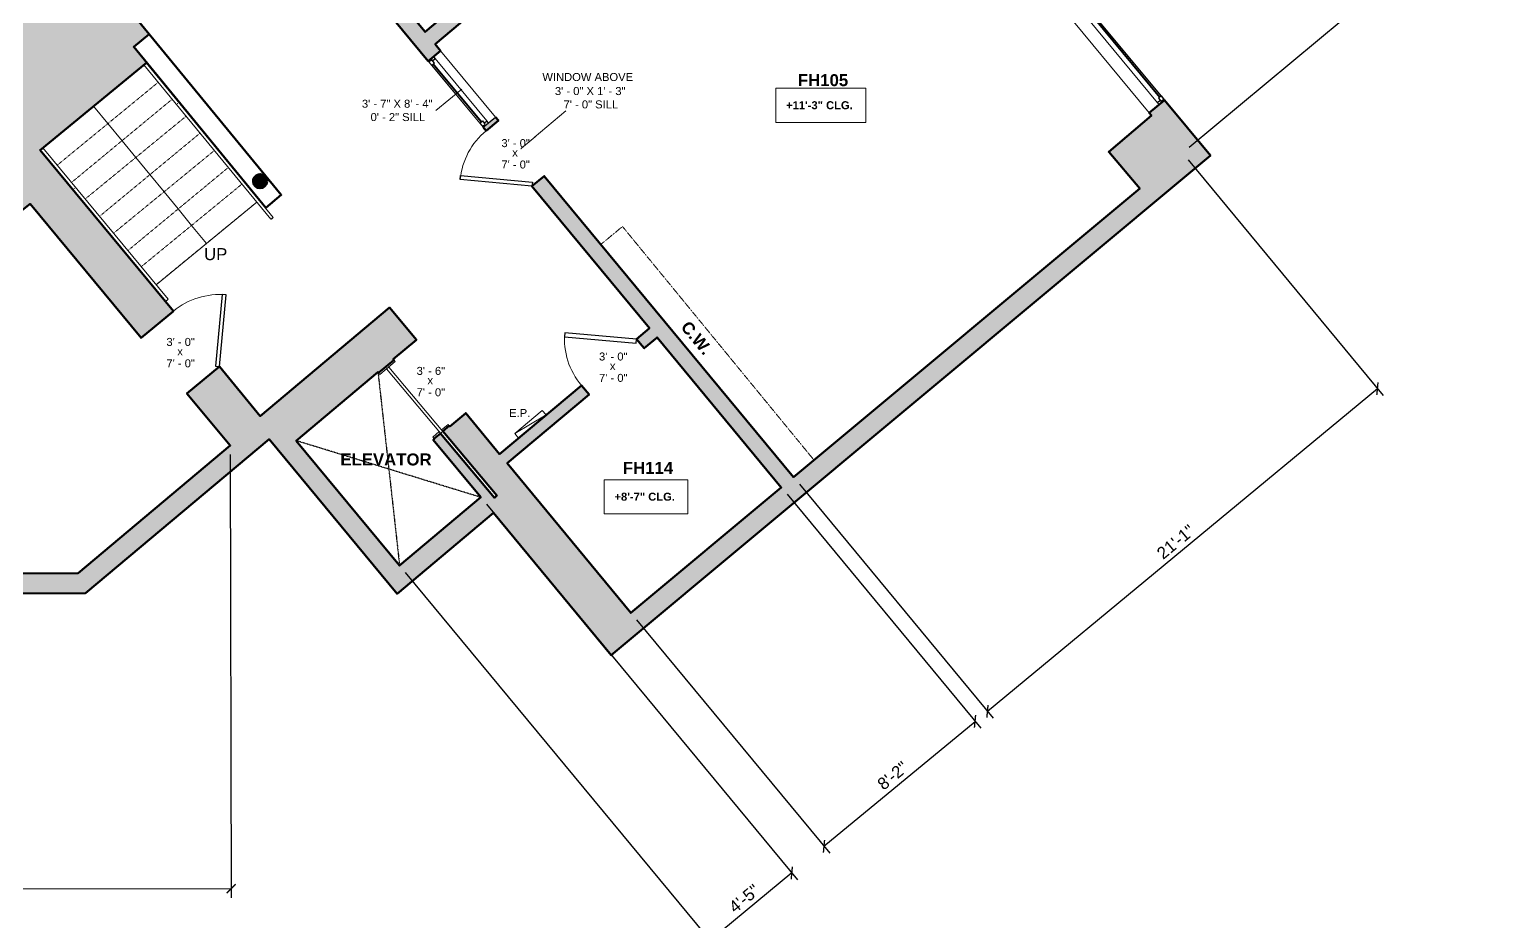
# Model space of a CAD drawing. Header units: inches. Extents: x -2078 to 106214, y -964 to 6385.
# Drawn here: x 80793 to 81523, y 3427 to 3873 of the extents above; entities that cross this region are included whole.
import ezdxf

# ---------------------------------------------------------------- set-up
doc = ezdxf.new("R2010")
doc.units = ezdxf.units.IN
doc.header["$MEASUREMENT"] = 0
doc.linetypes.add('HIDDEN2', pattern=[0.1875, 0.125, -0.0625])
doc.linetypes.add('Overhead 1_16_', pattern=[0.101562, 0.0625, -0.039062])
for name, color, linetype, lineweight in [('A-ANNO', 2, 'Continuous', 5), ('A-ANNO-DIMS', 1, 'Continuous', 9), ('A-COLS', 3, 'Continuous', 9), ('A-DETAIL-3', 40, 'Continuous', 15), ('A-DOOR', 1, 'Continuous', 18), ('A-EQPT', 150, 'Continuous', 9), ('A-GLAZ', 2, 'Continuous', 30), ('A-HIDDEN', 2, 'HIDDEN2', 18), ('A-RAILING', 4, 'Continuous', 9), ('A-STRS', 4, 'Continuous', 9), ('A-WALL', 3, 'Continuous', 40), ('A-WINDOWS', 2, 'Continuous', 18), ('S-STRS-ANNO', 31, 'Continuous', 9)]:
    doc.layers.add(name, color=color, linetype=linetype, lineweight=lineweight)
doc.layers.add('A-HATCH', color=9, linetype='Continuous')
doc.styles.add('Arial', font='arial.ttf')
doc.styles.add('Arial_1', font='arial.ttf', dxfattribs={"height": 0.0625})
doc.styles.add('Arial_2', font='arial.ttf', dxfattribs={"height": 3})
doc.styles.add('Arial_B', font='arialbd.ttf', dxfattribs={"height": 4.5})
doc.styles.add('Arial_B_1', font='arialbd.ttf', dxfattribs={"height": 3})
doc.styles.add('JC', font='arial.ttf', dxfattribs={"height": 0.125})
doc.dimstyles.new('JC-DIMS', dxfattribs={"dimtxt": 0.125, "dimasz": 0.09375, "dimexe": 0.09375, "dimexo": 0.09375, "dimgap": 0.046875, "dimtad": 1, "dimdec": 1, "dimzin": 0, "dimdsep": 46, "dimlunit": 4, "dimtxsty": 'JC', "dimblk": 'ARCHTICK', "dimcen": 0.09, "dimclrd": 1, "dimclre": 1, "dimclrt": 256, "dimadec": 0, "dimazin": 0, "dimtfac": 1, "dimtdec": 1, "dimtofl": 0, "dimtmove": 1, "dimatfit": 3, "dimfxl": 1, "dimtolj": 1, "dimtzin": 0, "dimarcsym": 0})

# ---------------------------------------------------------------- blocks, each defined once
blk = doc.blocks.new('JC_FIXED WINDOW - MUNTIN - FIXED WINDOW-1511560-1ST FLOOR EXISTING MAIN FLOOR PLAN _FELDMAN HALL_')
at = {"layer": 'A-GLAZ'}
for p, q in [((-128, 5), (-128, -5)), ((-125.25, 5), (-128, 5)), ((-128, 1.5), (-126.75, 1.5)), ((-127.5, 5), (-127.5, 3.25)), ((-127.5, 3.25), (-126.75, 3.25)), ((-125.25, 3.25), (-126.75, 3.25)), ((-126.75, 3.25), (-126.75, 1.5)), ((-125.25, 5), (-125.25, 3.25)), ((125.25, 5), (128, 5)), ((125.25, 5), (125.25, 3.25)), ((125.25, 3.25), (127.5, 3.25)), ((126.75, 3.25), (126.75, 1.5)), ((126.75, 1.5), (128, 1.5)), ((127.5, 5), (127.5, 3.25)), ((128, 5), (128, -5))]:
    blk.add_line(p, q, dxfattribs=at)
at = {"layer": 'A-GLAZ', "lineweight": 9}
for p, q in [((126.75, 1.5), (-126.75, 1.5)), ((125.25, 5), (-125.25, 5))]:
    blk.add_line(p, q, dxfattribs=at)
at = {"layer": 'A-GLAZ', "lineweight": 40}
blk.add_line((-125.25, 4.125), (125.25, 4.125), dxfattribs=at)
at = {"layer": 'A-WINDOWS'}
for p, q in [((128, 5), (-128, 5)), ((-128, -5), (128, -5))]:
    blk.add_line(p, q, dxfattribs=at)
blk = doc.blocks.new('JC_SINGLE DOOR-NO TRIM - SINGLE DOOR-1508627-1ST FLOOR EXISTING MAIN FLOOR PLAN _FELDMAN HALL_')
at = {"layer": 'A-DOOR', "lineweight": 30}
for p, q in [((-8.87, -28.04), (16.59, -2.59)), ((18, -4), (-7.46, -29.46)), ((16.59, -2.59), (18, -4)), ((-7.46, -29.46), (-8.87, -28.04))]:
    blk.add_line(p, q, dxfattribs=at)
at = {"layer": 'A-DOOR', "lineweight": 9}
blk.add_arc((18, -4), 36, 180, 225, dxfattribs=at)
blk = doc.blocks.new('JC_FIXED WINDOW - MUNTIN - FIXED WINDOW-1511990-1ST FLOOR EXISTING MAIN FLOOR PLAN _FELDMAN HALL_')
at = {"layer": 'A-GLAZ'}
for p, q in [((-21.5, 4), (-21.5, -4)), ((-18.75, 4), (-21.5, 4)), ((-21.5, 0.5), (-20.25, 0.5)), ((-21, 4), (-21, 2.25)), ((-21, 2.25), (-20.25, 2.25)), ((-18.75, 2.25), (-20.25, 2.25)), ((-20.25, 2.25), (-20.25, 0.5)), ((-18.75, 4), (-18.75, 2.25)), ((18.75, 4), (21.5, 4)), ((18.75, 4), (18.75, 2.25)), ((18.75, 2.25), (21, 2.25)), ((20.25, 2.25), (20.25, 0.5)), ((20.25, 0.5), (21.5, 0.5)), ((21, 4), (21, 2.25)), ((21.5, 4), (21.5, -4))]:
    blk.add_line(p, q, dxfattribs=at)
at = {"layer": 'A-GLAZ', "lineweight": 9}
for p, q in [((20.25, 0.5), (-20.25, 0.5)), ((18.75, 4), (-18.75, 4))]:
    blk.add_line(p, q, dxfattribs=at)
at = {"layer": 'A-GLAZ', "lineweight": 40}
blk.add_line((-18.75, 3.125), (18.75, 3.125), dxfattribs=at)
at = {"layer": 'A-WINDOWS'}
for p, q in [((21.5, 4), (-21.5, 4)), ((-21.5, -4), (21.5, -4))]:
    blk.add_line(p, q, dxfattribs=at)
blk = doc.blocks.new('JC_SINGLE DOOR-NO TRIM - SINGLE DOOR-1512364-1ST FLOOR EXISTING MAIN FLOOR PLAN _FELDMAN HALL_')
at = {"layer": 'A-DOOR', "lineweight": 30}
for p, q in [((-7.46, 28.46), (-8.87, 27.04)), ((-8.87, 27.04), (16.59, 1.59)), ((18, 3), (-7.46, 28.46)), ((16.59, 1.59), (18, 3))]:
    blk.add_line(p, q, dxfattribs=at)
at = {"layer": 'A-DOOR', "lineweight": 9}
blk.add_arc((18, 3), 36, 135, 180, dxfattribs=at)
blk = doc.blocks.new('JC_SINGLE DOOR-NO TRIM - SINGLE DOOR-1512515-1ST FLOOR EXISTING MAIN FLOOR PLAN _FELDMAN HALL_')
at = {"layer": 'A-DOOR', "lineweight": 30}
for p, q in [((-7.46, 35.96), (-8.87, 34.54)), ((-8.87, 34.54), (16.59, 9.09)), ((18, 10.5), (-7.46, 35.96)), ((16.59, 9.09), (18, 10.5))]:
    blk.add_line(p, q, dxfattribs=at)
at = {"layer": 'A-DOOR', "lineweight": 9}
blk.add_arc((18, 10.5), 36, 135, 180, dxfattribs=at)
blk = doc.blocks.new('Railing - Railing-1528270-1ST FLOOR EXISTING MAIN FLOOR PLAN _FELDMAN HALL_')
at = {"layer": 'A-RAILING'}
for p, q in [((375.41, -495.82), (375.3, -495.69)), ((376.19, -495.19), (375.41, -495.82)), ((376.19, -495.19), (376.08, -495.05))]:
    blk.add_line(p, q, dxfattribs=at)
blk = doc.blocks.new('Top Rail Type - Top Rail_Internal_-1528280-1ST FLOOR EXISTING MAIN FLOOR PLAN _FELDMAN HALL_')
at = {"layer": 'A-RAILING', "flags": 128}
for points in [[(328.52, -438.07), (328.54, -438.06), (328.66, -437.96)], [(375.75, -495.32), (375.69, -495.37), (375.63, -495.42)]]:
    blk.add_lwpolyline(points, dxfattribs=at)
blk = doc.blocks.new('Top Rail Type - Top Rail_Internal_-V3-1ST FLOOR EXISTING MAIN FLOOR PLAN _FELDMAN HALL_')
at = {"layer": 'A-RAILING'}
for p, q in [((375.11, -495.85), (311.74, -418.65)), ((376.27, -494.9), (312.9, -417.7)), ((375.11, -495.85), (376.27, -494.9))]:
    blk.add_line(p, q, dxfattribs=at)
blk = doc.blocks.new('Top Rail Type - Top Rail_Internal_-1528291-1ST FLOOR EXISTING MAIN FLOOR PLAN _FELDMAN HALL_')
at = {"layer": 'A-RAILING', "flags": 128}
for points in [[(276.88, -480.45), (276.9, -480.44), (277.03, -480.34)], [(323.34, -536.29), (323.28, -536.34), (323.22, -536.4)]]:
    blk.add_lwpolyline(points, dxfattribs=at)
blk = doc.blocks.new('Top Rail Type - Top Rail_Internal_-V4-1ST FLOOR EXISTING MAIN FLOOR PLAN _FELDMAN HALL_')
at = {"layer": 'A-RAILING'}
for p, q in [((322.7, -536.82), (260.03, -461.1)), ((323.86, -535.87), (261.19, -460.15)), ((322.7, -536.82), (323.86, -535.87))]:
    blk.add_line(p, q, dxfattribs=at)
blk = doc.blocks.new('JC_POCKET DOOR - POCKET DOOR-1576979-1ST FLOOR EXISTING MAIN FLOOR PLAN _FELDMAN HALL_')
at = {"layer": 'A-DOOR'}
for p, q in [((-22, 5), (-21, 5)), ((-22, -5), (-22, 5)), ((-21, 5), (-21, -5)), ((-21, 0.69), (21, 0.69)), ((-21, -0.69), (-21, 0.69)), ((20, 5), (21, 5)), ((20, 0.69), (20, 5)), ((21, 0.69), (20, 0.69)), ((21, 5), (21, 0.69)), ((21, 0.69), (21, -0.69)), ((-21, -5), (-22, -5)), ((21, -0.69), (-21, -0.69)), ((20, -0.69), (21, -0.69)), ((20, -5), (20, -0.69)), ((21, -5), (20, -5)), ((21, -0.69), (21, -5))]:
    blk.add_line(p, q, dxfattribs=at)
blk = doc.blocks.new('Electrical Panel - Power Panel-1268871-1ST FLOOR EXISTING MAIN FLOOR PLAN _FELDMAN HALL_')
at = {"layer": 'A-EQPT'}
for p, q in [((-15.96, 6), (2.04, 3)), ((-15.96, 6), (2.04, 6)), ((-15.96, 3), (-15.96, 6)), ((2.04, 3), (2.04, 6))]:
    blk.add_line(p, q, dxfattribs=at)
blk = doc.blocks.new('_ArchTick')
at = {"color": 0, "linetype": 'ByBlock', "const_width": 0.15}
blk.add_lwpolyline([(-0.5, -0.5), (0.5, 0.5)], dxfattribs=at)
blk = doc.blocks.new('*D2954')
at = {"layer": 'A-ANNO-DIMS', "color": 1, "lineweight": -2, "transparency": 16777216}
for p, q in [((81372.55, 3807.89), (81470.05, 3690.09)), ((81272.28, 3532.24), (81467.18, 3693.56)), ((81178.27, 3645.82), (81275.15, 3528.77))]:
    blk.add_line(p, q, dxfattribs=at)
at = {"layer": 'Defpoints', "color": 0, "transparency": 16777216}
for p in [(81369.68, 3811.35), (81467.18, 3693.56), (81175.4, 3649.28)]:
    blk.add_point(p, dxfattribs=at)
at = {"layer": 'A-ANNO-DIMS', "color": 1, "lineweight": -2, "transparency": 16777216, "xscale": 4.5, "yscale": 4.5, "zscale": 4.5}
for p, rotation in [((81467.18, 3693.56), 39.61532061306944), ((81272.28, 3532.24), 219.6153206130694)]:
    blk.add_blockref('_ArchTick', p, dxfattribs=dict(at, rotation=rotation))
at = {"layer": 'A-ANNO-DIMS', "color": 2, "transparency": 16777216, "insert": (81366.38, 3616.95), "char_height": 6, "width": 0.4874, "attachment_point": 5, "rotation": 39.61532, "style": 'JC'}
blk.add_mtext('\\A1;21\'-1"', dxfattribs=at)
blk = doc.blocks.new('*D2956')
at = {"layer": 'A-ANNO-DIMS', "color": 1, "lineweight": -2, "transparency": 16777216}
for p, q in [((81172.13, 3640.69), (81268.94, 3523.73)), ((81096.87, 3577.92), (81193.45, 3461.24)), ((81190.58, 3464.71), (81266.07, 3527.2))]:
    blk.add_line(p, q, dxfattribs=at)
at = {"layer": 'Defpoints', "color": 0, "transparency": 16777216}
for p in [(81169.26, 3644.16), (81094, 3581.38), (81266.07, 3527.2)]:
    blk.add_point(p, dxfattribs=at)
at = {"layer": 'A-ANNO-DIMS', "color": 1, "lineweight": -2, "transparency": 16777216, "xscale": 4.5, "yscale": 4.5, "zscale": 4.5}
for p, rotation in [((81266.07, 3527.2), 39.61532061306944), ((81190.58, 3464.71), 219.6153206130694)]:
    blk.add_blockref('_ArchTick', p, dxfattribs=dict(at, rotation=rotation))
at = {"layer": 'A-ANNO-DIMS', "color": 2, "transparency": 16777216, "insert": (81224.94, 3500.05), "char_height": 6, "width": 0.4008, "attachment_point": 5, "rotation": 39.61532, "style": 'JC'}
blk.add_mtext('\\A1;8\'-2"', dxfattribs=at)
blk = doc.blocks.new('*D2958')
at = {"layer": 'A-ANNO-DIMS', "color": 1, "lineweight": -2, "transparency": 16777216}
for p, q in [((81021.92, 3635.73), (81177.36, 3447.93)), ((80981.33, 3601.64), (81136.53, 3414.13)), ((81174.49, 3451.4), (81133.66, 3417.6))]:
    blk.add_line(p, q, dxfattribs=at)
at = {"layer": 'Defpoints', "color": 0, "transparency": 16777216}
for p in [(81019.05, 3639.19), (80978.47, 3605.1), (81133.66, 3417.6)]:
    blk.add_point(p, dxfattribs=at)
at = {"layer": 'A-ANNO-DIMS', "color": 1, "lineweight": -2, "transparency": 16777216, "xscale": 4.5, "yscale": 4.5, "zscale": 4.5}
for p, rotation in [((81174.49, 3451.4), 39.61532061306951), ((81133.66, 3417.6), 219.6153206130694)]:
    blk.add_blockref('_ArchTick', p, dxfattribs=dict(at, rotation=rotation))
at = {"layer": 'A-ANNO-DIMS', "color": 2, "transparency": 16777216, "insert": (81150.7, 3438.58), "char_height": 6, "width": 0.4008, "attachment_point": 5, "rotation": 39.61532, "style": 'JC'}
blk.add_mtext('\\A1;4\'-5"', dxfattribs=at)
blk = doc.blocks.new('*D2982')
at = {"layer": 'A-ANNO-DIMS', "color": 1, "lineweight": -2, "transparency": 16777216}
for p, q in [((80893.86, 3660.52), (80894.33, 3439.02)), ((80424.01, 3585.59), (80424.32, 3438.03)), ((80894.32, 3443.52), (80424.31, 3442.53))]:
    blk.add_line(p, q, dxfattribs=at)
at = {"layer": 'Defpoints', "color": 0, "transparency": 16777216}
for p in [(80893.86, 3665.02), (80424, 3590.09), (80424.31, 3442.53)]:
    blk.add_point(p, dxfattribs=at)
at = {"layer": 'A-ANNO-DIMS', "color": 1, "lineweight": -2, "transparency": 16777216, "xscale": 4.5, "yscale": 4.5, "zscale": 4.5}
for p, rotation in [((80424.31, 3442.53), 180.1213242115577), ((80894.32, 3443.52), 0.121324211557674)]:
    blk.add_blockref('_ArchTick', p, dxfattribs=dict(at, rotation=rotation))
at = {"layer": 'A-ANNO-DIMS', "color": 2, "transparency": 16777216, "insert": (80659.31, 3448.34), "char_height": 6, "width": 0.4874, "attachment_point": 5, "rotation": 0.12132, "style": 'JC'}
blk.add_mtext('\\A1;39\'-2"', dxfattribs=at)
blk = doc.blocks.new('*D2988')
at = {"layer": 'A-ANNO-DIMS', "color": 1, "lineweight": -2, "transparency": 16777216}
for p, q in [((81197.18, 4034.7), (81342.21, 4155.68)), ((81338.76, 4152.8), (81519.4, 3936.26)), ((81373.13, 3814.24), (81522.86, 3939.14))]:
    blk.add_line(p, q, dxfattribs=at)
at = {"layer": 'Defpoints', "color": 0, "transparency": 16777216}
for p in [(81193.73, 4031.82), (81519.4, 3936.26), (81369.68, 3811.35)]:
    blk.add_point(p, dxfattribs=at)
at = {"layer": 'A-ANNO-DIMS', "color": 1, "lineweight": -2, "transparency": 16777216, "xscale": 4.5, "yscale": 4.5, "zscale": 4.5}
for p, rotation in [((81338.76, 4152.8), 129.8353545948132), ((81519.4, 3936.26), 309.8353545948132)]:
    blk.add_blockref('_ArchTick', p, dxfattribs=dict(at, rotation=rotation))
at = {"layer": 'A-ANNO-DIMS', "color": 2, "transparency": 16777216, "insert": (81433.16, 4047.93), "char_height": 6, "width": 0.4874, "attachment_point": 5, "rotation": 309.83535, "style": 'JC'}
blk.add_mtext('\\A1;23\'-6"', dxfattribs=at)
blk = doc.blocks.new('JC- existing door Tag_quad - JC- existing door Tag_quad-839775-1ST FLOOR EXISTING MAIN FLOOR PLAN _FELDMAN HALL_')
at = {"layer": 'A-ANNO', "insert": (-0.023, 0.038), "char_height": 0.0625, "width": 0.0505, "attachment_point": 1, "style": 'Arial_1', "bg_fill": 3, "box_fill_scale": 1.25, "bg_fill_color": 256, "bg_fill_true_color": 13158600, "bg_fill_transparency": 0}
blk.add_mtext('x', dxfattribs=at)
blk = doc.blocks.new('JC_COLUMN ROUND - COLUMN - ROUND-1489767-1ST FLOOR EXISTING MAIN FLOOR PLAN _FELDMAN HALL_')
at = {"layer": 'A-HATCH'}
blk.add_hatch(color=256, dxfattribs=at).paths.add_polyline_path([(-0.61, -3.45), (0.61, -3.45), (1.75, -3.03), (2.68, -2.25), (3.29, -1.2), (3.5, 0), (3.33, 1.08), (2.83, 2.06), (2.06, 2.83), (1.08, 3.33), (0, 3.5), (-1.08, 3.33), (-2.06, 2.83), (-2.83, 2.06), (-3.33, 1.08), (-3.5, 0), (-3.29, -1.2), (-2.68, -2.25), (-1.75, -3.03)])
at = {"layer": 'A-COLS', "lineweight": 40}
for start, end in [(90, 180), (180, 360), (360, 90)]:
    blk.add_arc((0, 0), 3.5, start, end, dxfattribs=at)

msp = doc.modelspace()

# ---------------------------------------------------------------- linework, layer by layer
at = {"layer": 'A-ANNO'}
msp.add_line((81009.621, 3843.296), (80996.652, 3832.632), dxfattribs=at)
at = {"layer": 'A-ANNO', "flags": 128}
for points in [[(81166.524, 3843.671), (81211.435, 3843.671), (81211.435, 3826.603), (81166.524, 3826.603)], [(81080.751, 3647.957), (81122.487, 3647.957), (81122.487, 3630.889), (81080.751, 3630.889)]]:
    msp.add_lwpolyline(points, close=True, dxfattribs=at)
at = {"layer": 'A-HIDDEN'}
msp.add_line((81079.088, 3765.644), (81089.872, 3774.571), dxfattribs=at)
at = {"layer": 'A-HIDDEN', "lineweight": 30}
for p, q in [((80967.662, 3701.821), (80978.465, 3605.102)), ((81019.049, 3639.192), (80926.812, 3667.507))]:
    msp.add_line(p, q, dxfattribs=at)
at = {"layer": 'A-STRS', "linetype": 'Overhead 1_16_'}
for p, q in [((80807.335, 3805.23), (80857.857, 3846.702)), ((80859.017, 3847.653), (80859.21, 3847.812)), ((80814.489, 3796.587), (80864.807, 3838.236)), ((80865.962, 3839.192), (80866.155, 3839.352)), ((80872.941, 3830.691), (80873.134, 3830.849)), ((80821.328, 3788.324), (80871.781, 3829.739)), ((80828.497, 3779.663), (80878.745, 3821.255)), ((80879.901, 3822.211), (80880.094, 3822.371)), ((80835.496, 3771.208), (80885.879, 3812.565)), ((80887.038, 3813.517), (80887.231, 3813.675)), ((80805.982, 3804.119), (80806.175, 3804.278)), ((80842.664, 3762.547), (80892.843, 3804.081)), ((80893.999, 3805.037), (80894.191, 3805.197)), ((80813.141, 3795.471), (80813.333, 3795.63)), ((80849.345, 3754.476), (80899.659, 3795.777)), ((80900.819, 3796.729), (80901.012, 3796.887)), ((80819.975, 3787.214), (80820.169, 3787.372)), ((80856.781, 3745.492), (80907.058, 3786.763)), ((80908.218, 3787.715), (80908.411, 3787.873)), ((80827.149, 3778.547), (80827.341, 3778.707)), ((80834.143, 3770.097), (80834.336, 3770.256)), ((80841.316, 3761.431), (80841.509, 3761.59)), ((80847.992, 3753.366), (80848.185, 3753.524)), ((80855.428, 3744.382), (80855.621, 3744.541))]:
    msp.add_line(p, q, dxfattribs=at)
at = {"layer": 'A-STRS'}
for p, q in [((80856.781, 3745.492), (80907.058, 3786.763)), ((80908.218, 3787.715), (80908.411, 3787.873)), ((80855.428, 3744.382), (80855.621, 3744.541))]:
    msp.add_line(p, q, dxfattribs=at)
at = {"layer": 'A-WALL', "lineweight": 60}
msp.add_lwpolyline([(81197.582, 4034.952), (81192.48, 4041.115), (81184.777, 4034.739), (80991.171, 3871.86), (80964.402, 3904.2), (80958.239, 3899.099), (80992.831, 3857.308), (80998.994, 3862.409), (80996.272, 3865.697), (81189.878, 4028.576)], close=True, dxfattribs=at)
msp.add_lwpolyline([(80853.372, 3870.685), (80919.319, 3790.346), (80911.59, 3784.001), (80845.642, 3864.341), (80853.372, 3870.685), (80787.013, 3951.526)], dxfattribs=at)
msp.add_lwpolyline([(80905.215, 3797.183, 1), (80912.215, 3797.183, 0.4142136), (80908.715, 3800.683, 0.4142136)], format="xyb", close=True, dxfattribs=at)
at = {"layer": 'S-STRS-ANNO'}
for p, q in [((80832.719, 3826.066), (80825.57, 3834.775)), ((80839.752, 3817.498), (80832.719, 3826.066)), ((80846.643, 3809.103), (80839.752, 3817.498)), ((80853.691, 3800.517), (80846.643, 3809.103)), ((80860.74, 3791.929), (80853.691, 3800.517)), ((80867.789, 3783.343), (80860.74, 3791.929)), ((80874.52, 3775.142), (80867.789, 3783.343)), ((80881.919, 3766.128), (80874.52, 3775.142))]:
    msp.add_line(p, q, dxfattribs=at)

# ---------------------------------------------------------------- block references
at = {"layer": 'A-EQPT', "rotation": 40.03056200751091}
msp.add_blockref('Electrical Panel - Power Panel-1268871-1ST FLOOR EXISTING MAIN FLOOR PLAN _FELDMAN HALL_', (81052.084, 3676.768), dxfattribs=at)
at = {"layer": 'A-HATCH'}
msp.add_blockref('JC_COLUMN ROUND - COLUMN - ROUND-1489767-1ST FLOOR EXISTING MAIN FLOOR PLAN _FELDMAN HALL_', (80908.715, 3797.183), dxfattribs=at)
at = {"layer": 'A-RAILING'}
for name in ['Top Rail Type - Top Rail_Internal_-V3-1ST FLOOR EXISTING MAIN FLOOR PLAN _FELDMAN HALL_', 'Top Rail Type - Top Rail_Internal_-1528280-1ST FLOOR EXISTING MAIN FLOOR PLAN _FELDMAN HALL_', 'Top Rail Type - Top Rail_Internal_-V4-1ST FLOOR EXISTING MAIN FLOOR PLAN _FELDMAN HALL_', 'Top Rail Type - Top Rail_Internal_-1528291-1ST FLOOR EXISTING MAIN FLOOR PLAN _FELDMAN HALL_', 'Railing - Railing-1528270-1ST FLOOR EXISTING MAIN FLOOR PLAN _FELDMAN HALL_']:
    msp.add_blockref(name, (80538.964, 4274.061), dxfattribs=at)
at = {"layer": 'A-WINDOWS'}
for name, p, rotation in [('JC_FIXED WINDOW - MUNTIN - FIXED WINDOW-1511560-1ST FLOOR EXISTING MAIN FLOOR PLAN _FELDMAN HALL_', (81275.347, 3933.16), 309.6154151447184), ('JC_FIXED WINDOW - MUNTIN - FIXED WINDOW-1511990-1ST FLOOR EXISTING MAIN FLOOR PLAN _FELDMAN HALL_', (81009.621, 3843.296), 129.6153206130121)]:
    msp.add_blockref(name, p, dxfattribs=dict(at, rotation=rotation))

# ---------------------------------------------------------------- texts
at = {"layer": 'A-ANNO', "attachment_point": 1}
for s, insert, char_height, width, style in [('WINDOW ABOVE', (81049.831, 3851.321), 4, 52.318, 'Arial_2'), ('FH105', (81177.529, 3850.746), 6, 75.346, 'Arial_B'), ('3\' - 7" X 8\' - 4"', (80959.638, 3837.964), 4, 44.642, 'Arial_2'), ('3\' - 0" X 1\' - 3"', (81056.102, 3844.298), 4, 52.318, 'Arial_2'), ('7\' - 0" SILL', (81060.435, 3837.631), 4, 52.318, 'Arial_2'), ('+11\'-3" CLG.', (81171.644, 3837.218), 4, 41.814, 'Arial_B_1'), ('0\' - 2" SILL', (80963.971, 3831.297), 4, 34.138, 'Arial_2'), ('E.P.', (81033.242, 3683.354), 4, 13.332, 'Arial_2'), ('ELEVATOR', (80948.846, 3661.118), 6, 55.954, 'Arial_B'), ('FH114', (81090.049, 3656.921), 6, 59.388, 'Arial_B'), ('+8\'-7" CLG.', (81085.871, 3641.504), 4, 37.976, 'Arial_B_1')]:
    msp.add_mtext(s, dxfattribs=dict(at, insert=insert, char_height=char_height, width=width, style=style))
at = {"layer": 'A-ANNO', "char_height": 4, "width": 17.978, "attachment_point": 1, "style": 'Arial_2', "bg_fill": 3, "box_fill_scale": 1.25, "bg_fill_color": 256, "bg_fill_true_color": 13158600, "bg_fill_transparency": 0}
for s, insert in [('3\' - 0"', (81029.357, 3818.271)), ('7\' - 0"', (81029.357, 3807.59)), ('3\' - 0"', (80861.933, 3718.874)), ('7\' - 0"', (80861.933, 3708.193)), ('3\' - 0"', (81078.153, 3711.588)), ('3\' - 6"', (80986.986, 3704.397)), ('7\' - 0"', (81078.153, 3700.906)), ('7\' - 0"', (80986.986, 3693.716))]:
    msp.add_mtext(s, dxfattribs=dict(at, insert=insert))
at = {"layer": 'A-ANNO', "insert": (80880.733, 3763.765), "char_height": 6, "width": 13.90064, "attachment_point": 1, "line_spacing_factor": 0.941778, "style": 'Arial'}
msp.add_mtext('UP', dxfattribs=at)
at = {"layer": 'A-ANNO', "insert": (81123.271, 3727.976), "char_height": 6, "width": 22.624, "attachment_point": 1, "rotation": 309.792717, "style": 'Arial_B'}
msp.add_mtext('C.W.', dxfattribs=at)

# ---------------------------------------------------------------- dimensions: what is measured, and where the dimension line sits
at = {"layer": 'A-ANNO-DIMS'}
for base, p1, p2, angle, picture, middle in [((81519.403, 3936.256), (81193.729, 4031.815), (81369.678, 3811.354), 309.835355, '*D2988', (81433.162, 4047.933)), ((81467.179, 3693.56), (81175.401, 3649.285), (81369.678, 3811.354), 39.615321, '*D2954', (81366.375, 3616.953)), ((80424.314, 3442.527), (80893.855, 3665.022), (80424.001, 3590.089), 0.121324, '*D2982', (80659.308, 3448.34)), ((81266.071, 3527.197), (81094.004, 3581.383), (81169.258, 3644.16), 39.615321, '*D2956', (81224.936, 3500.046)), ((81133.664, 3417.601), (81019.049, 3639.192), (80978.465, 3605.102), 39.615321, '*D2958', (81150.698, 3438.582))]:
    dim = msp.add_linear_dim(base=base, p1=p1, p2=p2, angle=angle, dimstyle='JC-DIMS', override={"dimclrt": 2}, dxfattribs=at)
    dim.commit()
    dim.dimension.update_dxf_attribs({"geometry": picture, "text_midpoint": middle})

# ---------------------------------------------------------------- next in the draw order: hatches: boundary and pattern name
at = {"layer": 'A-HATCH'}
h = msp.add_hatch(color=256, dxfattribs=at)
h.dxf.hatch_style = 1
h.paths.add_polyline_path([(79668.779, 4564.814), (79710.79, 4564.862), (79710.78, 4572.862), (79633.779, 4572.774), (79633.779, 4195.785), (79932.037, 4195.785), (79931.978, 4230.953), (79934.33, 4230.953), (79934.33, 4236.953), (79923.968, 4236.939), (79924.021, 4205.785), (79643.779, 4205.785), (79643.779, 4539.814), (79668.779, 4539.814)])
h.paths.add_polyline_path([(79850.78, 4573.022), (79848.78, 4573.019), (79848.789, 4565.019), (79850.79, 4565.022)])
h.paths.add_polyline_path([(79931.779, 4565.114), (79934.107, 4565.117), (79934.098, 4573.117), (79898.78, 4573.076), (79898.79, 4565.076), (79923.779, 4565.105), (79923.779, 4338.953), (79931.779, 4338.953)])
h.paths.add_polyline_path([(80037.08, 4236.953), (80031.33, 4236.953), (80031.33, 4230.953), (80037.08, 4230.953)])
h.paths.add_polyline_path([(80114.83, 4236.953), (80109.08, 4236.953), (80109.08, 4230.953), (80114.83, 4230.953)])
h.paths.add_polyline_path([(80425.279, 4231.761), (80426.703, 4231.761), (80426.703, 4237.761), (80416.279, 4237.761), (80416.279, 4207.535), (80222.448, 4207.535), (80222.231, 4237.012), (80214.231, 4237.012), (80214.231, 4236.953), (80211.83, 4236.953), (80211.83, 4230.953), (80214.275, 4230.953), (80214.522, 4197.535), (80425.279, 4197.535)])
h.paths.add_polyline_path([(80219.808, 4565.443), (80222.498, 4565.446), (80222.489, 4573.446), (80186.395, 4573.405), (80186.404, 4565.405), (80187.246, 4565.406), (80186.191, 4542.407), (80211.978, 4542.407), (80213.479, 4338.95), (80221.479, 4339.009)])
h.paths.add_polyline_path([(80138.395, 4573.35), (80136.098, 4573.347), (80136.107, 4565.347), (80138.404, 4565.35)])
h.paths.add_polyline_path([(80426.989, 4573.68), (80424.489, 4573.677), (80424.498, 4565.677), (80426.998, 4565.68)])
h.paths.add_polyline_path([(80507.778, 4566.891), (80536.556, 4566.055), (80550.932, 4565.368), (80565.292, 4564.41), (80579.631, 4563.184), (80593.945, 4561.688), (80608.229, 4559.924), (80606.751, 4549.288), (80614.675, 4548.188), (80617.254, 4566.751, 0.0457909), (80475.848, 4573.99), (80475.848, 4573.735), (80474.989, 4573.734), (80474.998, 4565.734), (80475.848, 4565.735), (80475.848, 4541.736), (80499.848, 4541.736), (80500.687, 4237.761), (80498.703, 4237.761), (80498.703, 4231.761), (80500.703, 4231.761), (80500.795, 4198.339), (80508.795, 4198.361), (80508.778, 4204.524), (80519.002, 4205.727), (80518.301, 4211.686), (80508.762, 4210.563), (80508.065, 4463.007), (80541.039, 4463.007), (80541.039, 4486.007), (80597.214, 4480.64), (80597.211, 4480.615, -0.0018245), (80605.084, 4479.149), (80606.605, 4478.859), (80608.862, 4488.608, 0.0005516), (80606.462, 4489.066), (80609.721, 4512.53), (80601.798, 4513.631), (80597.903, 4485.597), (80540.442, 4491.087), (80507.978, 4494.494)])
h.paths.add_polyline_path([(80620.82, 4223.756), (80613.642, 4222.911), (80614.344, 4216.952), (80619.838, 4217.598), (80640.259, 4208.146), (80642.779, 4213.591)])
h.paths.add_polyline_path([(80708.119, 4183.348), (80705.599, 4177.903), (80725.598, 4168.646), (80728.649, 4163.892), (80733.699, 4167.133), (80729.704, 4173.358)])
h.paths.add_polyline_path([(80703.209, 4465.783, 0.0093863), (80690.698, 4469.662), (80688.44, 4459.912), (80689.182, 4459.71), (80689.924, 4459.507), (80687.793, 4452.894), (80695.408, 4450.441), (80697.554, 4457.104), (80698.521, 4456.792), (80699.488, 4456.478)])
h.paths.add_polyline_path([(80787.197, 4432.087, 0.0005455), (80785.845, 4432.734), (80782.124, 4423.429), (80782.291, 4423.35)])
h.paths.add_polyline_path([(80874.38, 4382.082, 0.0045647), (80863.929, 4389.003), (80859.022, 4380.266), (80859.729, 4379.805), (80860.435, 4379.344), (80856.603, 4373.486), (80863.297, 4369.107), (80867.104, 4374.926), (80867.672, 4374.545), (80868.239, 4374.163)])
h.paths.add_polyline_path([(80949.486, 4323.371, 0.0019454), (80945.502, 4326.93), (80939.36, 4319.011, -0.0014762), (80942.34, 4316.349)])
h.paths.add_polyline_path([(81007.327, 4249.121), (81007.504, 4248.908), (81015.207, 4255.284), (81010.337, 4261.168, 0.0011011), (81008.359, 4263.455), (81001.212, 4256.433), (81001.714, 4255.854), (81002.214, 4255.275), (80790.213, 4079.086), (80785.554, 4086.344), (80780.505, 4083.103), (80785.562, 4075.224), (80780.902, 4071.354), (80786.013, 4065.2), (80806.602, 4082.297), (80833.902, 4049.316), (80840.064, 4054.417), (80812.756, 4087.408)])
h.paths.add_polyline_path([(81072.594, 4185.953), (81064.891, 4179.577), (81092.309, 4146.452), (80971.033, 4045.124), (80925.009, 4100.475), (80920.396, 4096.639), (80937.019, 4076.647), (80939.326, 4078.565), (80948.916, 4067.031), (80946.609, 4065.113), (80966.429, 4041.277), (80898.156, 3984.234), (80863.019, 4026.685), (80856.856, 4021.583), (80935.285, 3926.831), (80941.447, 3931.932), (80907.721, 3972.679), (80976.019, 4029.743), (81005.749, 3993.989), (81008.056, 3995.907), (81017.646, 3984.373), (81015.339, 3982.455), (81022.053, 3974.381), (81026.666, 3978.217), (80980.624, 4033.59), (81101.873, 4134.897), (81127.39, 4104.069), (81135.094, 4110.446)])
h.paths.add_polyline_path([(81189.878, 4028.576), (81197.582, 4034.952), (81192.48, 4041.115), (81184.777, 4034.739), (80991.171, 3871.86), (80964.402, 3904.2), (80958.239, 3899.099), (80992.831, 3857.308), (80998.994, 3862.409), (80996.272, 3865.697)], flags=17)
h.paths.add_polyline_path([(79746.936, 4053.607), (79583.042, 4107.764), (79599.796, 4098.092), (79583.67, 4100.935), (79579.32, 4088.984), (79679.614, 4055.842), (79679.614, 3874.786), (79857.634, 3874.786), (79858.295, 3484.367), (80170.315, 3484.367), (80169.548, 3590.089), (80424.001, 3590.089), (80424.001, 3590.363), (80821.541, 3591.296), (80913.234, 3668.227), (80977.185, 3590.966), (81025.415, 3631.48), (81084.245, 3560.218), (81383.734, 3810.056), (81360.815, 3837.744), (81353.112, 3831.368), (81354.221, 3830.028), (81332.882, 3811.899), (81348.415, 3793.616), (81175.401, 3649.285), (81050.801, 3799.819), (81044.638, 3794.718), (81103.367, 3723.765), (81096.892, 3718.325), (81100.751, 3713.731), (81107.193, 3719.143), (81169.258, 3644.16), (81094.004, 3581.383), (81032.249, 3656.189), (81073.185, 3690.576), (81069.326, 3695.17), (81028.429, 3660.816), (81011.529, 3681.288), (81003.522, 3674.678), (81003.325, 3674.912), (81000.119, 3672.218), (81027.133, 3640.059), (81025.889, 3639.014), (80998.875, 3671.173), (80995.668, 3668.48), (80995.81, 3668.312), (80995.334, 3667.919), (81019.049, 3639.192), (80978.465, 3605.102), (80926.812, 3667.507), (80967.662, 3701.821), (80968.011, 3701.405), (80975.668, 3707.837), (80975.319, 3708.253), (80986.86, 3717.948), (80973.353, 3734.028), (80908.848, 3679.843), (80888.385, 3704.566), (80872.208, 3691.176), (80893.855, 3665.022), (80817.892, 3601.288), (80543.969, 3600.644), (80543.969, 3626.291), (80527.126, 3626.291), (80530.288, 3629.453), (80449.918, 3719.022), (80446.762, 3715.866), (80446.762, 3732.866), (80423.699, 3732.866), (80423.07, 4029.761), (80450.095, 4029.761), (80450.095, 4034.761), (80411.07, 4034.761), (80411.07, 4038.261), (80406.07, 4038.261), (80406.07, 4029.761), (80413.07, 4029.761), (80413.735, 3715.835), (80411.785, 3715.826), (80411.812, 3709.826), (80413.748, 3709.835), (80413.98, 3600.089), (80335.98, 3600.089), (80335.98, 3709.475), (80340.063, 3709.494), (80340.035, 3715.494), (80296.036, 3715.29), (80296.064, 3709.29), (80330.98, 3709.452), (80330.98, 3600.089), (80252.98, 3600.089), (80252.98, 3628.839), (80247.98, 3628.839), (80247.98, 3600.089), (80169.475, 3600.089), (80169.306, 3623.388), (80162.306, 3623.338), (80162.531, 3592.367), (80154.133, 3592.367, -0.0313422), (80154.321, 3589.367, -0.0313422), (80154.133, 3586.367), (80162.575, 3586.367), (80163.264, 3491.367), (79866.283, 3491.367), (79865.918, 3707.367), (80090.918, 3708.411), (80092.119, 3586.367), (80106.51, 3586.367, -0.0313422), (80106.321, 3589.367, -0.0313422), (80106.51, 3592.367), (80097.061, 3592.367), (80095.689, 3731.743), (80105.629, 3731.743), (80105.629, 3736.743), (80090.64, 3736.743), (80090.869, 3713.411), (79865.909, 3712.367), (79865.388, 4020.267), (79923.387, 4021.093), (79923.273, 4028.092), (79929.894, 4028.167), (79929.894, 4034.776), (79925.894, 4034.776), (79925.894, 4033.122), (79923.216, 4033.091), (79837.614, 4031.873), (79805.925, 4031.449), (79805.964, 4024.47), (79805.979, 4023.449), (79830.614, 4023.794), (79830.614, 3886.786), (79825.529, 3886.786), (79825.529, 3881.786), (79686.614, 3881.786), (79686.614, 4023.773), (79761.975, 4024.2), (79761.936, 4031.2), (79759.936, 4031.188), (79759.936, 4044.966), (79746.936, 4044.966)])
h.paths.add_polyline_path([(79929.894, 4061.276), (79925.894, 4061.276), (79925.894, 4058.776), (79929.894, 4058.776)], flags=17)
h.paths.add_polyline_path([(80324.674, 4114.233), (79925.894, 4112.941), (79925.894, 4103.276), (79929.894, 4103.276), (79929.894, 4104.953), (80162.531, 4105.707), (80162.807, 3999.835), (80159.569, 3999.835), (80159.569, 3987.835), (80162.839, 3987.835), (80163.027, 3915.817), (80168.027, 3915.831), (80167.839, 3987.835), (80171.319, 3987.835), (80171.319, 3999.835), (80167.807, 3999.835), (80167.531, 4105.723), (80324.7, 4106.233), (80406.07, 4106.543), (80406.07, 4080.261), (80411.07, 4080.261), (80411.07, 4106.562), (80414.073, 4106.573), (80414.073, 4114.792), (80404.073, 4114.792), (80404.073, 4110.535), (80324.687, 4110.233)])
h.paths.add_polyline_path([(80169.808, 3759.607), (80171.764, 3759.607), (80171.764, 3771.607), (80168.403, 3771.607), (80168.215, 3843.831), (80163.215, 3843.818), (80163.403, 3771.607), (80159.764, 3771.607), (80159.764, 3759.607), (80161.808, 3759.607), (80161.725, 3736.743), (80153.629, 3736.743), (80153.629, 3731.743), (80161.706, 3731.743), (80161.644, 3714.667), (80162.045, 3659.337), (80169.045, 3659.387), (80168.687, 3708.7), (80247.98, 3709.067), (80247.98, 3664.839), (80252.98, 3664.839), (80252.98, 3709.09), (80260.064, 3709.123), (80260.036, 3715.123), (80169.644, 3714.704)], flags=17)
h.paths.add_polyline_path([(80509.211, 4023.406), (80508.369, 4094.809, -0.087484), (80597.708, 4077.725), (80601.067, 4085.005, 0.0881942), (80508.274, 4102.811), (80507.997, 4126.341), (80500.997, 4126.258), (80502.076, 4034.761), (80492.095, 4034.761), (80492.095, 4029.761), (80501.135, 4029.761), (80501.328, 4013.432, -0.0113152), (80509.329, 4013.4, -0.2110837), (80638.461, 3952.179), (80712.128, 3864.01), (80721.872, 3872.157), (80774.969, 3808.653), (80784.861, 3796.702), (80781.091, 3793.675), (80789.855, 3782.757), (80793.789, 3785.916), (80849.253, 3718.908), (80865.43, 3732.298), (80798.798, 3812.799), (80852.061, 3856.521), (80845.642, 3864.341), (80853.372, 3870.685), (80787.013, 3951.526), (80779.284, 3945.181), (80782.193, 3941.637), (80769.445, 3931.172), (80741.661, 3966.048), (80753.905, 3976.099), (80756.443, 3973.007), (80764.172, 3979.352), (80726.597, 4025.127), (80708.245, 4010.063, 0.0892154), (80633.756, 4069.925), (80630.397, 4062.644, -0.0884811), (80702.059, 4004.985, -0.0085918), (80707.854, 3998.098), (80713.751, 4002.939), (80733.078, 3979.394), (80743.905, 3988.281), (80750.733, 3979.963), (80733.907, 3966.152), (80770.3, 3920.47), (80733.703, 3889.87), (80715.685, 3911.42), (80697.937, 3896.591), (80646.084, 3958.651, 0.2117349)])
h.paths.add_polyline_path([(79746.385, 4123.331), (79733.71, 4123.331), (79733.71, 4116.331), (79746.385, 4116.331)])
h.paths.add_polyline_path([(81027.846, 3827.551), (81026.412, 3829.284), (81020.249, 3824.183), (81021.684, 3822.45)], flags=17)
h.paths.add_polyline_path([(80375.785, 3715.659), (80374.035, 3715.651), (80374.063, 3709.651), (80375.813, 3709.659)], flags=17)

# ---------------------------------------------------------------- next in the draw order: linework, layer by layer
at = {"layer": 'A-DETAIL-3', "lineweight": 9}
msp.add_line((81036.242, 3811.134), (81061.495, 3832.379), dxfattribs=at)
at = {"layer": 'A-HIDDEN'}
msp.add_line((81089.872, 3774.571), (81185.601, 3657.794), dxfattribs=at)
at = {"layer": 'A-WALL', "lineweight": 60}
for points in [[(80789.855, 3782.757), (80793.789, 3785.916), (80849.253, 3718.908), (80865.43, 3732.298), (80798.798, 3812.799), (80852.061, 3856.521)], [(81020.249, 3824.183), (81021.684, 3822.45), (81027.846, 3827.551), (81026.412, 3829.284)]]:
    msp.add_lwpolyline(points, dxfattribs=at)

# ---------------------------------------------------------------- next in the draw order: block references
at = {"layer": 'A-DOOR'}
for name, p, rotation in [('JC_SINGLE DOOR-NO TRIM - SINGLE DOOR-1508627-1ST FLOOR EXISTING MAIN FLOOR PLAN _FELDMAN HALL_', (81036.242, 3811.134), 309.615320613012), ('JC_SINGLE DOOR-NO TRIM - SINGLE DOOR-1512515-1ST FLOOR EXISTING MAIN FLOOR PLAN _FELDMAN HALL_', (80868.819, 3711.737), 309.615320613012), ('JC_SINGLE DOOR-NO TRIM - SINGLE DOOR-1512364-1ST FLOOR EXISTING MAIN FLOOR PLAN _FELDMAN HALL_', (81085.039, 3704.45), 40.03056200751091), ('JC_POCKET DOOR - POCKET DOOR-1576979-1ST FLOOR EXISTING MAIN FLOOR PLAN _FELDMAN HALL_', (80985.99, 3687.776), 310.0305620075107)]:
    msp.add_blockref(name, p, dxfattribs=dict(at, rotation=rotation))

# ---------------------------------------------------------------- next in the draw order: block references
at = {"layer": 'A-ANNO', "xscale": 64, "yscale": 64, "zscale": 64}
for p in [(81036.242, 3811.134), (80868.819, 3711.737), (81085.039, 3704.45), (80993.871, 3697.26)]:
    msp.add_blockref('JC- existing door Tag_quad - JC- existing door Tag_quad-839775-1ST FLOOR EXISTING MAIN FLOOR PLAN _FELDMAN HALL_', p, dxfattribs=at)

# ---------------------------------------------------------------- next in the draw order: linework, layer by layer
at = {"layer": 'A-WALL', "lineweight": 60}
msp.add_lwpolyline([(80424.001, 3590.363), (80821.541, 3591.296), (80913.234, 3668.227), (80977.185, 3590.966), (81025.415, 3631.48), (81084.245, 3560.218), (81383.734, 3810.056), (81360.815, 3837.744), (81353.112, 3831.368), (81354.221, 3830.028), (81332.882, 3811.899), (81348.415, 3793.616), (81175.401, 3649.285), (81050.801, 3799.819), (81044.638, 3794.718), (81103.367, 3723.765), (81096.892, 3718.325), (81100.751, 3713.731), (81107.193, 3719.143), (81169.258, 3644.16), (81094.004, 3581.383), (81032.249, 3656.189), (81073.185, 3690.576), (81069.326, 3695.17), (81028.429, 3660.816), (81011.529, 3681.288), (81003.522, 3674.678), (81003.325, 3674.912), (81000.119, 3672.218), (81027.133, 3640.059), (81025.889, 3639.014), (80998.875, 3671.173), (80995.668, 3668.48), (80995.81, 3668.312), (80995.334, 3667.919), (81019.049, 3639.192), (80978.465, 3605.102), (80926.812, 3667.507), (80967.662, 3701.821), (80968.011, 3701.405), (80975.668, 3707.837), (80975.319, 3708.253), (80986.86, 3717.948), (80973.353, 3734.028), (80908.848, 3679.843), (80888.385, 3704.566), (80872.208, 3691.176), (80893.855, 3665.022), (80817.892, 3601.288), (80543.969, 3600.644)], dxfattribs=at)

doc.saveas('drawing.dxf')
